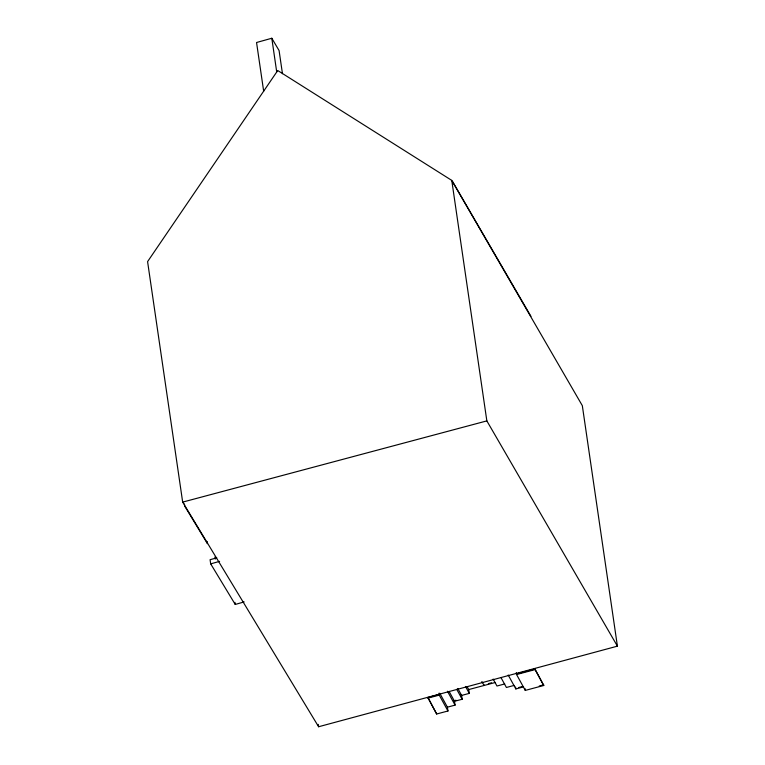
<?xml version="1.0" encoding="UTF-8"?>
<svg xmlns="http://www.w3.org/2000/svg" width="765" height="765" viewBox="0 0 765 765"><rect width="100%" height="100%" fill="white"/><g stroke="black" fill="none" stroke-linecap="round" stroke-linejoin="round"><path stroke-width="1.15" d="M216.772 557.819L210.079 559.712L210.691 563.872L235.238 604.446L244.169 601.921M210.691 563.872L219.612 561.357M282.467 73.717L279.082 50.547L271.805 38.25L256.552 42.505L263.676 91.284M318.613 726.75L617.412 646.157L582.328 405.66L451.761 180.397L277.724 70.523L147.588 261.62L182.672 502.108L318.613 726.75L318.269 724.388M182.672 502.108L486.846 420.893L617.412 646.157M439.789 693.272L447.41 707.166L447.965 710.991L436.662 714.003L427.865 697.489L438.527 694.649M517.216 673.697L534.965 668.964L543.762 685.478L525.278 690.403L516.566 674.529L516.289 672.617M427.951 698.129L439.253 695.117L447.965 710.991M516.566 674.529L535.06 669.605L543.762 685.478M488.328 683.671L491.599 682.801M467.099 686.578L468.725 689.561L495.29 682.485M457.814 688.481L461.62 695.423L469.289 693.386L468.725 689.561M504.737 683.948L496.973 686.014L493.157 679.071M453.779 700.826L455.969 700.243M449.074 691.378L454.515 701.295L462.184 699.258L461.62 695.423M514.166 685.411L506.401 687.477L500.96 677.551M518.708 687.515L522.036 686.626M447.41 707.166L455.07 705.12L454.515 701.295M508.218 675.046L515.84 688.94L523.604 686.874M539.239 686.023L543.676 684.838M452.564 181.554L530.958 316.347M481.883 681.51L484.063 685.478L483.968 684.838M465.483 686.444L469.289 693.386M456.734 689.332L462.184 699.258M447.458 691.235L455.07 705.12M427.865 697.489L436.662 714.003M534.965 668.964L535.06 669.605M451.761 180.397L486.846 420.893M524.991 688.49L525.278 690.403M515.562 687.027L515.84 688.94M460.893 694.964L461.171 696.877M438.976 693.205L439.253 695.117M271.805 38.25L276.701 71.853M234.941 602.361L235.238 604.446M214.965 556.987L215.271 559.072M207.277 541.649L207.42 543.647L184.614 505.961L184.47 503.963"/></g></svg>
